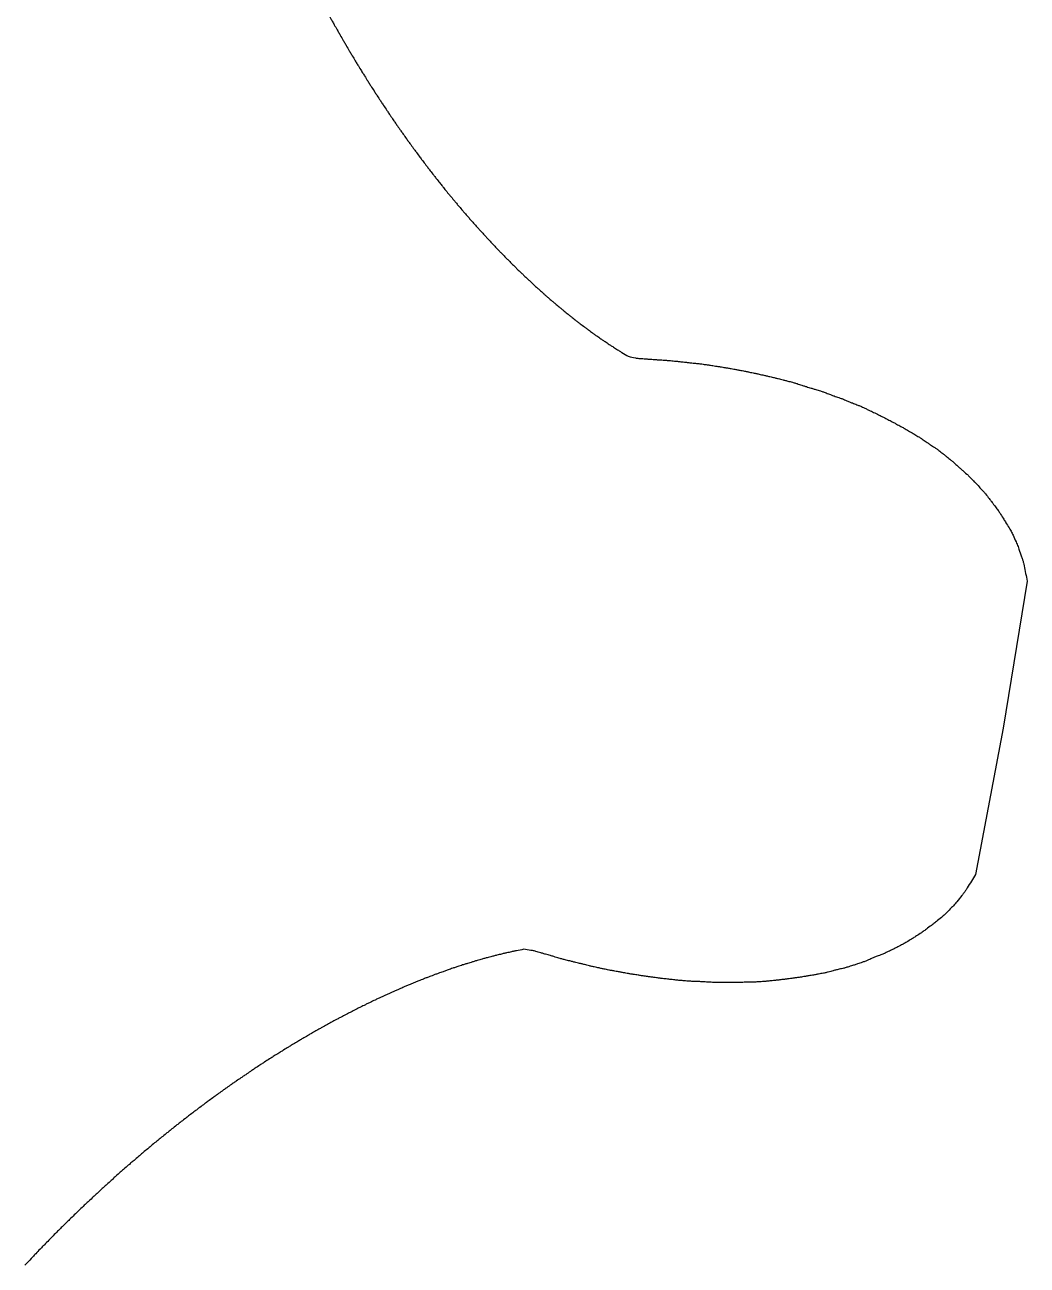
# Model space of a CAD drawing. Header units: millimetres. Extents: x -30 to 50.3, y -44.8 to 28.9.
# Drawn here: x -30.02 to -17.3, y -3.71 to 12.03 of the extents above; entities that cross this region are included whole.
import ezdxf

# ---------------------------------------------------------------- set-up
doc = ezdxf.new("R2010")
doc.units = ezdxf.units.MM

msp = doc.modelspace()

# ---------------------------------------------------------------- linework, layer by layer
at = {"color": 7, "linetype": 'Continuous', "lineweight": 25}
for p, q in [((-17.299, 4.971), (-17.603, 3.104)), ((-17.603, 3.104), (-17.956, 1.246))]:
    msp.add_line(p, q, dxfattribs=at)
for points, knots in [([(-26.941, 13.756), (-26.925, 13.719), (-26.909, 13.682), (-26.893, 13.646), (-26.89, 13.637), (-26.883, 13.621), (-26.872, 13.597), (-26.865, 13.58), (-26.861, 13.572), (-26.85, 13.548), (-26.84, 13.523), (-26.829, 13.499), (-26.825, 13.491), (-26.818, 13.475), (-26.807, 13.45), (-26.8, 13.434), (-26.796, 13.426), (-26.785, 13.402), (-26.774, 13.378), (-26.763, 13.354), (-26.76, 13.346), (-26.752, 13.33), (-26.741, 13.305), (-26.734, 13.289), (-26.73, 13.281), (-26.719, 13.257), (-26.708, 13.233), (-26.697, 13.209), (-26.693, 13.201), (-26.686, 13.186), (-26.674, 13.162), (-26.667, 13.146), (-26.663, 13.138), (-26.652, 13.114), (-26.64, 13.09), (-26.629, 13.066), (-26.625, 13.058), (-26.618, 13.043), (-26.607, 13.019), (-26.599, 13.003), (-26.595, 12.995), (-26.584, 12.972), (-26.572, 12.948), (-26.561, 12.925), (-26.557, 12.917), (-26.549, 12.901), (-26.538, 12.877), (-26.53, 12.862), (-26.526, 12.854), (-26.515, 12.831), (-26.503, 12.807), (-26.491, 12.784), (-26.488, 12.776), (-26.48, 12.761), (-26.468, 12.737), (-26.46, 12.722), (-26.456, 12.714), (-26.445, 12.691), (-26.433, 12.668), (-26.421, 12.644), (-26.417, 12.637), (-26.409, 12.621), (-26.398, 12.598), (-26.39, 12.583), (-26.386, 12.575), (-26.374, 12.552), (-26.362, 12.529), (-26.35, 12.506), (-26.346, 12.498), (-26.338, 12.483), (-26.326, 12.46), (-26.318, 12.445), (-26.314, 12.437), (-26.302, 12.415), (-26.29, 12.392), (-26.278, 12.369), (-26.274, 12.361), (-26.266, 12.346), (-26.254, 12.324), (-26.246, 12.309), (-26.241, 12.301), (-26.229, 12.278), (-26.217, 12.256), (-26.205, 12.233), (-26.201, 12.226), (-26.193, 12.211), (-26.18, 12.188), (-26.172, 12.173), (-26.168, 12.166), (-26.156, 12.143), (-26.143, 12.121), (-26.131, 12.099), (-26.127, 12.091), (-26.119, 12.076), (-26.106, 12.054), (-26.098, 12.039), (-26.094, 12.032), (-26.081, 12.01), (-26.069, 11.987), (-26.056, 11.965), (-26.052, 11.958), (-26.044, 11.943), (-26.031, 11.921), (-26.023, 11.906), (-26.018, 11.899), (-26.006, 11.877), (-25.993, 11.855), (-25.981, 11.833), (-25.976, 11.826), (-25.968, 11.811), (-25.955, 11.789), (-25.947, 11.775), (-25.942, 11.768), (-25.93, 11.746), (-25.917, 11.724), (-25.904, 11.702), (-25.9, 11.695), (-25.891, 11.681), (-25.878, 11.659), (-25.87, 11.645), (-25.865, 11.637), (-25.852, 11.616), (-25.84, 11.594), (-25.827, 11.573), (-25.822, 11.566), (-25.814, 11.551), (-25.801, 11.53), (-25.792, 11.516), (-25.788, 11.508), (-25.774, 11.487), (-25.761, 11.466), (-25.748, 11.445), (-25.744, 11.437), (-25.735, 11.423), (-25.722, 11.402), (-25.713, 11.388), (-25.709, 11.381), (-25.696, 11.36), (-25.682, 11.339), (-25.669, 11.318), (-25.665, 11.311), (-25.656, 11.297), (-25.643, 11.276), (-25.634, 11.262), (-25.629, 11.255), (-25.616, 11.234), (-25.603, 11.213), (-25.589, 11.192), (-25.585, 11.185), (-25.576, 11.171), (-25.562, 11.15), (-25.553, 11.137), (-25.549, 11.13), (-25.535, 11.109), (-25.522, 11.088), (-25.508, 11.068), (-25.504, 11.061), (-25.495, 11.047), (-25.481, 11.026), (-25.472, 11.013), (-25.468, 11.006), (-25.454, 10.986), (-25.44, 10.965), (-25.427, 10.945), (-25.422, 10.938), (-25.413, 10.924), (-25.399, 10.904), (-25.39, 10.89), (-25.386, 10.884), (-25.372, 10.863), (-25.358, 10.843), (-25.344, 10.823), (-25.34, 10.816), (-25.33, 10.803), (-25.317, 10.783), (-25.307, 10.769), (-25.303, 10.763), (-25.289, 10.743), (-25.275, 10.723), (-25.261, 10.703), (-25.256, 10.696), (-25.247, 10.683), (-25.233, 10.663), (-25.224, 10.65), (-25.219, 10.643), (-25.205, 10.623), (-25.191, 10.604), (-25.177, 10.584), (-25.172, 10.577), (-25.163, 10.564), (-25.149, 10.545), (-25.139, 10.532), (-25.134, 10.525), (-25.12, 10.505), (-25.106, 10.486), (-25.092, 10.466), (-25.087, 10.46), (-25.078, 10.447), (-25.063, 10.428), (-25.054, 10.415), (-25.049, 10.408), (-25.035, 10.389), (-25.02, 10.37), (-25.006, 10.35), (-25.001, 10.344), (-24.992, 10.331), (-24.977, 10.312), (-24.968, 10.299), (-24.963, 10.293), (-24.948, 10.274), (-24.934, 10.255), (-24.919, 10.236), (-24.915, 10.229), (-24.905, 10.217), (-24.89, 10.198), (-24.881, 10.185), (-24.876, 10.179), (-24.861, 10.16), (-24.847, 10.141), (-24.832, 10.122), (-24.827, 10.116), (-24.817, 10.104), (-24.803, 10.085), (-24.793, 10.073), (-24.788, 10.066), (-24.773, 10.048), (-24.759, 10.029), (-24.744, 10.011), (-24.739, 10.005), (-24.729, 9.992), (-24.714, 9.974), (-24.704, 9.962), (-24.699, 9.955), (-24.685, 9.937), (-24.67, 9.919), (-24.655, 9.9), (-24.65, 9.894), (-24.64, 9.882), (-24.625, 9.864), (-24.615, 9.852), (-24.61, 9.846), (-24.595, 9.828), (-24.58, 9.81), (-24.565, 9.792), (-24.56, 9.786), (-24.55, 9.774), (-24.535, 9.756), (-24.525, 9.744), (-24.52, 9.738), (-24.505, 9.72), (-24.49, 9.702), (-24.475, 9.684), (-24.47, 9.678), (-24.459, 9.667), (-24.444, 9.649), (-24.434, 9.637), (-24.429, 9.631), (-24.414, 9.614), (-24.398, 9.596), (-24.383, 9.579), (-24.378, 9.573), (-24.368, 9.561), (-24.353, 9.544), (-24.342, 9.532), (-24.337, 9.526), (-24.322, 9.509), (-24.306, 9.492), (-24.291, 9.474), (-24.286, 9.469), (-24.276, 9.457), (-24.26, 9.44), (-24.25, 9.429), (-24.245, 9.423), (-24.229, 9.406), (-24.214, 9.389), (-24.198, 9.372), (-24.193, 9.366), (-24.183, 9.355), (-24.167, 9.338), (-24.157, 9.327), (-24.151, 9.321), (-24.136, 9.304), (-24.12, 9.288), (-24.105, 9.271), (-24.099, 9.265), (-24.089, 9.254), (-24.073, 9.238), (-24.063, 9.227), (-24.057, 9.221), (-24.042, 9.205), (-24.026, 9.188), (-24.01, 9.172), (-24.005, 9.166), (-23.994, 9.155), (-23.979, 9.139), (-23.968, 9.128), (-23.963, 9.122), (-23.947, 9.106), (-23.931, 9.09), (-23.915, 9.074), (-23.91, 9.068), (-23.899, 9.058), (-23.883, 9.042), (-23.872, 9.031), (-23.867, 9.026), (-23.851, 9.01), (-23.835, 8.994), (-23.819, 8.978), (-23.814, 8.973), (-23.803, 8.962), (-23.787, 8.946), (-23.776, 8.936), (-23.771, 8.93), (-23.754, 8.915), (-23.738, 8.899), (-23.722, 8.884), (-23.717, 8.878), (-23.706, 8.868), (-23.69, 8.852), (-23.679, 8.842), (-23.673, 8.837), (-23.657, 8.822), (-23.641, 8.806), (-23.625, 8.791), (-23.619, 8.786), (-23.608, 8.776), (-23.592, 8.761), (-23.581, 8.75), (-23.575, 8.745), (-23.559, 8.73), (-23.543, 8.715), (-23.526, 8.7), (-23.521, 8.695), (-23.51, 8.685), (-23.493, 8.67), (-23.482, 8.661), (-23.477, 8.656), (-23.46, 8.641), (-23.444, 8.626), (-23.427, 8.611), (-23.422, 8.607), (-23.411, 8.597), (-23.394, 8.582), (-23.383, 8.573), (-23.377, 8.568), (-23.361, 8.553), (-23.344, 8.539), (-23.327, 8.524), (-23.322, 8.52), (-23.311, 8.51), (-23.294, 8.496), (-23.283, 8.486), (-23.277, 8.482), (-23.26, 8.468), (-23.243, 8.454), (-23.226, 8.439), (-23.221, 8.435), (-23.21, 8.425), (-23.193, 8.411), (-23.181, 8.402), (-23.176, 8.398), (-23.159, 8.384), (-23.142, 8.37), (-23.125, 8.356), (-23.119, 8.352), (-23.108, 8.343), (-23.091, 8.329), (-23.08, 8.32), (-23.074, 8.316), (-23.057, 8.302), (-23.04, 8.289), (-23.023, 8.275), (-23.017, 8.271), (-23.005, 8.262), (-22.988, 8.249), (-22.977, 8.24), (-22.971, 8.236), (-22.954, 8.223), (-22.937, 8.21), (-22.919, 8.197), (-22.914, 8.192), (-22.902, 8.184), (-22.885, 8.171), (-22.873, 8.162), (-22.867, 8.158), (-22.85, 8.146), (-22.833, 8.133), (-22.815, 8.12), (-22.809, 8.116), (-22.798, 8.108), (-22.78, 8.095), (-22.769, 8.087), (-22.763, 8.083), (-22.745, 8.071), (-22.728, 8.058), (-22.71, 8.046), (-22.704, 8.042), (-22.693, 8.034), (-22.675, 8.022), (-22.663, 8.014), (-22.657, 8.01), (-22.64, 7.998), (-22.622, 7.986), (-22.604, 7.975), (-22.598, 7.971), (-22.587, 7.963), (-22.569, 7.951), (-22.557, 7.944), (-22.551, 7.94), (-22.533, 7.928), (-22.515, 7.917), (-22.497, 7.906), (-22.491, 7.902), (-22.479, 7.894), (-22.462, 7.883), (-22.449, 7.876), (-22.443, 7.872), (-22.416, 7.856), (-22.389, 7.84), (-22.362, 7.823)], [0, 0, 0, 0, 0.015839, 0.015839, 0.015839, 0.019352, 0.022865, 0.026377, 0.026377, 0.026377, 0.036893, 0.036893, 0.036893, 0.040392, 0.04389, 0.047388, 0.047388, 0.047388, 0.057861, 0.057861, 0.057861, 0.061345, 0.064828, 0.068312, 0.068312, 0.068312, 0.078742, 0.078742, 0.078742, 0.082211, 0.08568, 0.08915, 0.08915, 0.08915, 0.099536, 0.099536, 0.099536, 0.102991, 0.106446, 0.109901, 0.109901, 0.109901, 0.120244, 0.120244, 0.120244, 0.123684, 0.127125, 0.130565, 0.130565, 0.130565, 0.140865, 0.140865, 0.140865, 0.144291, 0.147717, 0.151143, 0.151143, 0.151143, 0.1614, 0.1614, 0.1614, 0.164811, 0.168223, 0.171634, 0.171634, 0.171634, 0.181848, 0.181848, 0.181848, 0.185245, 0.188642, 0.192039, 0.192039, 0.192039, 0.20221, 0.20221, 0.20221, 0.205592, 0.208975, 0.212358, 0.212358, 0.212358, 0.222484, 0.222484, 0.222484, 0.225853, 0.229221, 0.232589, 0.232589, 0.232589, 0.242672, 0.242672, 0.242672, 0.246026, 0.24938, 0.252734, 0.252734, 0.252734, 0.262774, 0.262774, 0.262774, 0.266113, 0.269453, 0.272793, 0.272793, 0.272793, 0.28279, 0.28279, 0.28279, 0.286115, 0.28944, 0.292765, 0.292765, 0.292765, 0.302718, 0.302718, 0.302718, 0.306028, 0.309339, 0.312649, 0.312649, 0.312649, 0.32256, 0.32256, 0.32256, 0.325856, 0.329152, 0.332448, 0.332448, 0.332448, 0.342315, 0.342315, 0.342315, 0.345597, 0.348879, 0.35216, 0.35216, 0.35216, 0.361984, 0.361984, 0.361984, 0.365251, 0.368519, 0.371786, 0.371786, 0.371786, 0.381566, 0.381566, 0.381566, 0.384819, 0.388072, 0.391325, 0.391325, 0.391325, 0.401062, 0.401062, 0.401062, 0.4043, 0.407539, 0.410777, 0.410777, 0.410777, 0.420471, 0.420471, 0.420471, 0.423695, 0.426919, 0.430143, 0.430143, 0.430143, 0.439794, 0.439794, 0.439794, 0.443003, 0.446213, 0.449423, 0.449423, 0.449423, 0.45903, 0.45903, 0.45903, 0.462225, 0.46542, 0.468615, 0.468615, 0.468615, 0.478179, 0.478179, 0.478179, 0.48136, 0.48454, 0.487721, 0.487721, 0.487721, 0.497242, 0.497242, 0.497242, 0.500408, 0.503574, 0.506741, 0.506741, 0.506741, 0.516218, 0.516218, 0.516218, 0.51937, 0.522522, 0.525674, 0.525674, 0.525674, 0.535108, 0.535108, 0.535108, 0.538245, 0.541382, 0.54452, 0.54452, 0.54452, 0.553911, 0.553911, 0.553911, 0.557034, 0.560157, 0.56328, 0.56328, 0.56328, 0.572627, 0.572627, 0.572627, 0.575736, 0.578844, 0.581953, 0.581953, 0.581953, 0.591257, 0.591257, 0.591257, 0.594351, 0.597445, 0.600539, 0.600539, 0.600539, 0.6098, 0.6098, 0.6098, 0.61288, 0.61596, 0.61904, 0.61904, 0.61904, 0.628257, 0.628257, 0.628257, 0.631323, 0.634388, 0.637453, 0.637453, 0.637453, 0.646627, 0.646627, 0.646627, 0.649678, 0.652729, 0.65578, 0.65578, 0.65578, 0.664911, 0.664911, 0.664911, 0.667947, 0.670984, 0.67402, 0.67402, 0.67402, 0.683108, 0.683108, 0.683108, 0.68613, 0.689152, 0.692174, 0.692174, 0.692174, 0.701218, 0.701218, 0.701218, 0.704226, 0.707233, 0.710241, 0.710241, 0.710241, 0.719242, 0.719242, 0.719242, 0.722235, 0.725228, 0.728221, 0.728221, 0.728221, 0.737179, 0.737179, 0.737179, 0.740158, 0.743137, 0.746115, 0.746115, 0.746115, 0.75503, 0.75503, 0.75503, 0.757994, 0.760959, 0.763923, 0.763923, 0.763923, 0.772794, 0.772794, 0.772794, 0.775744, 0.778694, 0.781644, 0.781644, 0.781644, 0.790472, 0.790472, 0.790472, 0.793407, 0.796342, 0.799278, 0.799278, 0.799278, 0.808063, 0.808063, 0.808063, 0.810984, 0.813905, 0.816826, 0.816826, 0.816826, 0.825567, 0.825567, 0.825567, 0.828473, 0.83138, 0.834286, 0.834286, 0.834286, 0.842985, 0.842985, 0.842985, 0.845877, 0.848769, 0.851661, 0.851661, 0.851661, 0.860316, 0.860316, 0.860316, 0.863193, 0.866071, 0.868949, 0.868949, 0.868949, 0.87756, 0.87756, 0.87756, 0.880423, 0.883287, 0.88615, 0.88615, 0.88615, 0.894718, 0.894718, 0.894718, 0.897567, 0.900416, 0.903264, 0.903264, 0.903264, 0.911789, 0.911789, 0.911789, 0.914624, 0.917458, 0.920292, 0.920292, 0.920292, 0.928774, 0.928774, 0.928774, 0.931594, 0.934414, 0.937234, 0.937234, 0.937234, 0.945672, 0.945672, 0.945672, 0.948477, 0.951283, 0.954088, 0.954088, 0.954088, 0.962483, 0.962483, 0.962483, 0.965274, 0.968065, 0.970856, 0.970856, 0.970856, 0.979208, 0.979208, 0.979208, 0.981984, 0.984761, 0.987537, 0.987537, 0.987537, 1, 1, 1, 1]), ([(-22.362, 7.823), (-22.332, 7.817), (-22.301, 7.81), (-22.271, 7.804), (-22.264, 7.802), (-22.25, 7.799), (-22.229, 7.797), (-22.215, 7.796), (-22.208, 7.795), (-22.187, 7.794), (-22.165, 7.793), (-22.144, 7.791), (-22.137, 7.791), (-22.123, 7.79), (-22.101, 7.788), (-22.087, 7.787), (-22.08, 7.787), (-22.059, 7.785), (-22.037, 7.784), (-22.016, 7.782), (-22.009, 7.782), (-21.995, 7.78), (-21.973, 7.779), (-21.959, 7.778), (-21.952, 7.778), (-21.931, 7.776), (-21.909, 7.775), (-21.888, 7.773), (-21.881, 7.773), (-21.866, 7.772), (-21.845, 7.77), (-21.831, 7.769), (-21.824, 7.768), (-21.803, 7.766), (-21.782, 7.764), (-21.761, 7.762), (-21.754, 7.761), (-21.739, 7.76), (-21.718, 7.758), (-21.704, 7.756), (-21.697, 7.755), (-21.676, 7.753), (-21.655, 7.75), (-21.634, 7.748), (-21.627, 7.747), (-21.613, 7.746), (-21.592, 7.743), (-21.578, 7.742), (-21.571, 7.741), (-21.55, 7.739), (-21.528, 7.737), (-21.507, 7.735), (-21.5, 7.734), (-21.486, 7.733), (-21.465, 7.73), (-21.451, 7.728), (-21.444, 7.728), (-21.423, 7.725), (-21.402, 7.722), (-21.382, 7.719), (-21.375, 7.718), (-21.361, 7.716), (-21.34, 7.713), (-21.326, 7.711), (-21.319, 7.71), (-21.298, 7.707), (-21.277, 7.703), (-21.257, 7.7), (-21.25, 7.699), (-21.236, 7.697), (-21.215, 7.694), (-21.201, 7.692), (-21.194, 7.69), (-21.174, 7.687), (-21.153, 7.684), (-21.132, 7.68), (-21.125, 7.679), (-21.112, 7.677), (-21.091, 7.673), (-21.077, 7.671), (-21.07, 7.669), (-21.05, 7.666), (-21.029, 7.662), (-21.009, 7.658), (-21.002, 7.657), (-20.988, 7.655), (-20.967, 7.651), (-20.954, 7.648), (-20.947, 7.647), (-20.926, 7.643), (-20.906, 7.639), (-20.885, 7.635), (-20.879, 7.634), (-20.865, 7.631), (-20.844, 7.627), (-20.831, 7.624), (-20.824, 7.623), (-20.804, 7.618), (-20.783, 7.614), (-20.763, 7.61), (-20.756, 7.608), (-20.742, 7.606), (-20.722, 7.601), (-20.709, 7.598), (-20.702, 7.597), (-20.681, 7.592), (-20.661, 7.588), (-20.641, 7.583), (-20.634, 7.582), (-20.62, 7.579), (-20.6, 7.574), (-20.587, 7.571), (-20.58, 7.569), (-20.56, 7.564), (-20.54, 7.56), (-20.519, 7.555), (-20.513, 7.553), (-20.499, 7.55), (-20.479, 7.545), (-20.466, 7.542), (-20.459, 7.54), (-20.439, 7.535), (-20.419, 7.53), (-20.398, 7.525), (-20.392, 7.523), (-20.378, 7.52), (-20.358, 7.515), (-20.345, 7.511), (-20.338, 7.509), (-20.318, 7.504), (-20.298, 7.499), (-20.278, 7.493), (-20.272, 7.492), (-20.258, 7.488), (-20.238, 7.482), (-20.225, 7.478), (-20.219, 7.476), (-20.199, 7.469), (-20.18, 7.463), (-20.16, 7.457), (-20.153, 7.454), (-20.14, 7.45), (-20.121, 7.444), (-20.107, 7.44), (-20.101, 7.438), (-20.081, 7.432), (-20.061, 7.426), (-20.041, 7.42), (-20.035, 7.418), (-20.022, 7.414), (-20.002, 7.408), (-19.989, 7.404), (-19.982, 7.402), (-19.962, 7.396), (-19.943, 7.39), (-19.923, 7.384), (-19.916, 7.382), (-19.903, 7.377), (-19.884, 7.371), (-19.871, 7.366), (-19.864, 7.363), (-19.845, 7.356), (-19.826, 7.349), (-19.807, 7.341), (-19.8, 7.339), (-19.787, 7.334), (-19.768, 7.327), (-19.755, 7.322), (-19.749, 7.32), (-19.729, 7.313), (-19.71, 7.307), (-19.69, 7.3), (-19.684, 7.298), (-19.671, 7.293), (-19.651, 7.286), (-19.639, 7.28), (-19.632, 7.278), (-19.613, 7.27), (-19.594, 7.262), (-19.575, 7.254), (-19.569, 7.251), (-19.556, 7.246), (-19.537, 7.238), (-19.524, 7.233), (-19.518, 7.231), (-19.498, 7.223), (-19.479, 7.216), (-19.46, 7.209), (-19.453, 7.206), (-19.441, 7.201), (-19.422, 7.193), (-19.409, 7.188), (-19.403, 7.185), (-19.384, 7.176), (-19.365, 7.167), (-19.346, 7.159), (-19.34, 7.156), (-19.328, 7.15), (-19.309, 7.141), (-19.296, 7.135), (-19.29, 7.132), (-19.272, 7.123), (-19.253, 7.114), (-19.234, 7.105), (-19.228, 7.102), (-19.216, 7.096), (-19.197, 7.087), (-19.185, 7.081), (-19.178, 7.078), (-19.16, 7.069), (-19.141, 7.059), (-19.123, 7.05), (-19.117, 7.047), (-19.104, 7.041), (-19.086, 7.031), (-19.073, 7.025), (-19.067, 7.021), (-19.049, 7.012), (-19.03, 7.002), (-19.012, 6.992), (-19.006, 6.989), (-18.994, 6.983), (-18.975, 6.973), (-18.963, 6.966), (-18.957, 6.963), (-18.939, 6.953), (-18.92, 6.943), (-18.902, 6.933), (-18.896, 6.929), (-18.884, 6.923), (-18.866, 6.913), (-18.854, 6.906), (-18.847, 6.902), (-18.829, 6.892), (-18.811, 6.881), (-18.793, 6.871), (-18.787, 6.868), (-18.775, 6.861), (-18.757, 6.85), (-18.745, 6.843), (-18.739, 6.839), (-18.721, 6.829), (-18.703, 6.818), (-18.685, 6.807), (-18.679, 6.803), (-18.666, 6.796), (-18.649, 6.785), (-18.637, 6.777), (-18.631, 6.772), (-18.614, 6.76), (-18.596, 6.748), (-18.579, 6.736), (-18.573, 6.731), (-18.562, 6.723), (-18.544, 6.711), (-18.532, 6.704), (-18.526, 6.7), (-18.508, 6.688), (-18.491, 6.677), (-18.473, 6.665), (-18.467, 6.661), (-18.455, 6.654), (-18.437, 6.641), (-18.426, 6.632), (-18.42, 6.628), (-18.403, 6.615), (-18.386, 6.602), (-18.369, 6.589), (-18.363, 6.584), (-18.352, 6.575), (-18.334, 6.562), (-18.323, 6.553), (-18.317, 6.548), (-18.3, 6.535), (-18.283, 6.521), (-18.266, 6.507), (-18.261, 6.503), (-18.249, 6.494), (-18.232, 6.479), (-18.222, 6.469), (-18.216, 6.464), (-18.2, 6.448), (-18.183, 6.433), (-18.167, 6.417), (-18.162, 6.412), (-18.151, 6.402), (-18.134, 6.387), (-18.123, 6.377), (-18.117, 6.372), (-18.101, 6.358), (-18.084, 6.343), (-18.067, 6.329), (-18.061, 6.324), (-18.05, 6.314), (-18.034, 6.298), (-18.023, 6.287), (-18.018, 6.282), (-18.002, 6.265), (-17.986, 6.249), (-17.97, 6.232), (-17.964, 6.227), (-17.953, 6.215), (-17.937, 6.199), (-17.927, 6.187), (-17.922, 6.182), (-17.906, 6.164), (-17.89, 6.147), (-17.874, 6.13), (-17.868, 6.124), (-17.858, 6.113), (-17.842, 6.094), (-17.832, 6.082), (-17.827, 6.076), (-17.812, 6.056), (-17.797, 6.037), (-17.781, 6.018), (-17.776, 6.011), (-17.766, 5.998), (-17.751, 5.979), (-17.741, 5.965), (-17.736, 5.959), (-17.721, 5.939), (-17.706, 5.919), (-17.691, 5.899), (-17.686, 5.892), (-17.675, 5.878), (-17.661, 5.857), (-17.651, 5.842), (-17.647, 5.835), (-17.632, 5.813), (-17.618, 5.79), (-17.604, 5.768), (-17.599, 5.76), (-17.589, 5.745), (-17.575, 5.722), (-17.566, 5.707), (-17.561, 5.699), (-17.547, 5.676), (-17.533, 5.652), (-17.519, 5.629), (-17.514, 5.621), (-17.504, 5.604), (-17.49, 5.578), (-17.482, 5.561), (-17.478, 5.552), (-17.466, 5.524), (-17.453, 5.496), (-17.44, 5.468), (-17.435, 5.458), (-17.426, 5.438), (-17.414, 5.408), (-17.407, 5.387), (-17.403, 5.377), (-17.392, 5.344), (-17.381, 5.311), (-17.369, 5.278), (-17.365, 5.265), (-17.356, 5.241), (-17.347, 5.202), (-17.341, 5.177), (-17.339, 5.164), (-17.325, 5.099), (-17.312, 5.035), (-17.299, 4.971)], [0, 0, 0, 0, 0.015023, 0.015023, 0.015023, 0.018404, 0.021784, 0.025165, 0.025165, 0.025165, 0.035491, 0.035491, 0.035491, 0.038927, 0.042364, 0.0458, 0.0458, 0.0458, 0.056094, 0.056094, 0.056094, 0.059531, 0.062968, 0.066406, 0.066406, 0.066406, 0.076734, 0.076734, 0.076734, 0.080161, 0.083588, 0.087015, 0.087015, 0.087015, 0.097251, 0.097251, 0.097251, 0.100658, 0.104066, 0.107473, 0.107473, 0.107473, 0.11768, 0.11768, 0.11768, 0.121089, 0.124498, 0.127907, 0.127907, 0.127907, 0.138153, 0.138153, 0.138153, 0.141552, 0.144952, 0.148352, 0.148352, 0.148352, 0.158508, 0.158508, 0.158508, 0.161889, 0.16527, 0.168651, 0.168651, 0.168651, 0.178782, 0.178782, 0.178782, 0.182155, 0.185528, 0.188901, 0.188901, 0.188901, 0.199008, 0.199008, 0.199008, 0.202373, 0.205738, 0.209104, 0.209104, 0.209104, 0.219188, 0.219188, 0.219188, 0.222546, 0.225904, 0.229262, 0.229262, 0.229262, 0.239325, 0.239325, 0.239325, 0.242676, 0.246028, 0.249379, 0.249379, 0.249379, 0.259422, 0.259422, 0.259422, 0.262767, 0.266112, 0.269457, 0.269457, 0.269457, 0.279482, 0.279482, 0.279482, 0.282821, 0.28616, 0.289499, 0.289499, 0.289499, 0.299508, 0.299508, 0.299508, 0.302841, 0.306175, 0.309509, 0.309509, 0.309509, 0.319502, 0.319502, 0.319502, 0.322831, 0.32616, 0.329489, 0.329489, 0.329489, 0.339469, 0.339469, 0.339469, 0.342789, 0.346108, 0.349427, 0.349427, 0.349427, 0.359371, 0.359371, 0.359371, 0.362687, 0.366004, 0.36932, 0.36932, 0.36932, 0.379278, 0.379278, 0.379278, 0.382595, 0.385913, 0.389231, 0.389231, 0.389231, 0.39918, 0.39918, 0.39918, 0.402493, 0.405806, 0.409119, 0.409119, 0.409119, 0.419055, 0.419055, 0.419055, 0.422368, 0.42568, 0.428992, 0.428992, 0.428992, 0.438931, 0.438931, 0.438931, 0.442243, 0.445555, 0.448868, 0.448868, 0.448868, 0.458813, 0.458813, 0.458813, 0.462126, 0.465439, 0.468753, 0.468753, 0.468753, 0.47869, 0.47869, 0.47869, 0.482005, 0.48532, 0.488635, 0.488635, 0.488635, 0.498601, 0.498601, 0.498601, 0.501925, 0.505249, 0.508573, 0.508573, 0.508573, 0.518554, 0.518554, 0.518554, 0.521884, 0.525214, 0.528544, 0.528544, 0.528544, 0.538543, 0.538543, 0.538543, 0.54188, 0.545217, 0.548554, 0.548554, 0.548554, 0.558576, 0.558576, 0.558576, 0.561922, 0.565267, 0.568612, 0.568612, 0.568612, 0.578661, 0.578661, 0.578661, 0.582015, 0.58537, 0.588725, 0.588725, 0.588725, 0.598804, 0.598804, 0.598804, 0.60217, 0.605535, 0.608901, 0.608901, 0.608901, 0.619015, 0.619015, 0.619015, 0.622415, 0.625815, 0.629214, 0.629214, 0.629214, 0.639513, 0.639513, 0.639513, 0.642929, 0.646345, 0.649762, 0.649762, 0.649762, 0.659964, 0.659964, 0.659964, 0.663401, 0.666837, 0.670273, 0.670273, 0.670273, 0.680705, 0.680705, 0.680705, 0.684195, 0.687685, 0.691175, 0.691175, 0.691175, 0.701687, 0.701687, 0.701687, 0.705245, 0.708804, 0.712362, 0.712362, 0.712362, 0.723219, 0.723219, 0.723219, 0.726812, 0.730405, 0.733998, 0.733998, 0.733998, 0.744702, 0.744702, 0.744702, 0.748335, 0.751969, 0.755602, 0.755602, 0.755602, 0.766718, 0.766718, 0.766718, 0.770448, 0.774179, 0.777909, 0.777909, 0.777909, 0.789177, 0.789177, 0.789177, 0.793025, 0.796873, 0.800721, 0.800721, 0.800721, 0.812557, 0.812557, 0.812557, 0.816541, 0.820524, 0.824508, 0.824508, 0.824508, 0.836573, 0.836573, 0.836573, 0.840718, 0.844863, 0.849009, 0.849009, 0.849009, 0.861832, 0.861832, 0.861832, 0.866161, 0.870491, 0.87482, 0.87482, 0.87482, 0.887977, 0.887977, 0.887977, 0.892629, 0.897281, 0.901933, 0.901933, 0.901933, 0.916731, 0.916731, 0.916731, 0.921999, 0.927267, 0.932535, 0.932535, 0.932535, 0.94938, 0.94938, 0.94938, 0.955694, 0.962008, 0.968322, 0.968322, 0.968322, 1, 1, 1, 1]), ([(-17.956, 1.246), (-17.99, 1.19), (-18.025, 1.134), (-18.059, 1.078), (-18.066, 1.067), (-18.08, 1.044), (-18.102, 1.012), (-18.118, 0.991), (-18.127, 0.981), (-18.149, 0.954), (-18.171, 0.927), (-18.193, 0.9), (-18.2, 0.891), (-18.214, 0.874), (-18.235, 0.85), (-18.251, 0.834), (-18.258, 0.826), (-18.28, 0.804), (-18.302, 0.783), (-18.323, 0.761), (-18.33, 0.754), (-18.344, 0.74), (-18.365, 0.72), (-18.38, 0.708), (-18.387, 0.702), (-18.409, 0.685), (-18.43, 0.668), (-18.451, 0.651), (-18.458, 0.645), (-18.472, 0.634), (-18.493, 0.617), (-18.508, 0.606), (-18.515, 0.601), (-18.536, 0.585), (-18.557, 0.569), (-18.578, 0.552), (-18.585, 0.547), (-18.599, 0.537), (-18.62, 0.522), (-18.634, 0.512), (-18.641, 0.508), (-18.662, 0.494), (-18.683, 0.48), (-18.704, 0.467), (-18.711, 0.462), (-18.725, 0.453), (-18.746, 0.44), (-18.76, 0.431), (-18.767, 0.427), (-18.788, 0.414), (-18.809, 0.401), (-18.83, 0.388), (-18.837, 0.384), (-18.85, 0.375), (-18.871, 0.364), (-18.886, 0.356), (-18.893, 0.353), (-18.913, 0.342), (-18.934, 0.331), (-18.955, 0.321), (-18.962, 0.317), (-18.976, 0.31), (-18.997, 0.3), (-19.01, 0.293), (-19.017, 0.29), (-19.038, 0.28), (-19.059, 0.27), (-19.08, 0.26), (-19.087, 0.256), (-19.1, 0.25), (-19.121, 0.241), (-19.135, 0.235), (-19.142, 0.232), (-19.163, 0.224), (-19.183, 0.216), (-19.204, 0.208), (-19.211, 0.206), (-19.225, 0.2), (-19.246, 0.192), (-19.259, 0.186), (-19.266, 0.183), (-19.287, 0.174), (-19.308, 0.165), (-19.328, 0.156), (-19.335, 0.153), (-19.349, 0.148), (-19.369, 0.14), (-19.383, 0.135), (-19.39, 0.132), (-19.411, 0.125), (-19.432, 0.118), (-19.452, 0.112), (-19.459, 0.109), (-19.473, 0.105), (-19.494, 0.098), (-19.508, 0.093), (-19.514, 0.091), (-19.535, 0.085), (-19.556, 0.078), (-19.576, 0.072), (-19.583, 0.07), (-19.597, 0.065), (-19.618, 0.06), (-19.631, 0.056), (-19.638, 0.055), (-19.659, 0.05), (-19.68, 0.045), (-19.7, 0.041), (-19.707, 0.039), (-19.721, 0.036), (-19.742, 0.031), (-19.755, 0.027), (-19.762, 0.025), (-19.783, 0.019), (-19.803, 0.014), (-19.824, 0.008), (-19.831, 0.006), (-19.844, 0.003), (-19.865, -0.002), (-19.879, -0.005), (-19.886, -0.006), (-19.907, -0.01), (-19.927, -0.014), (-19.948, -0.018), (-19.955, -0.019), (-19.968, -0.022), (-19.989, -0.026), (-20.003, -0.028), (-20.01, -0.029), (-20.03, -0.033), (-20.051, -0.036), (-20.072, -0.04), (-20.078, -0.041), (-20.092, -0.043), (-20.113, -0.047), (-20.126, -0.049), (-20.133, -0.05), (-20.154, -0.053), (-20.175, -0.056), (-20.195, -0.059), (-20.202, -0.06), (-20.216, -0.062), (-20.236, -0.065), (-20.25, -0.067), (-20.257, -0.068), (-20.278, -0.071), (-20.298, -0.074), (-20.319, -0.077), (-20.326, -0.078), (-20.34, -0.079), (-20.36, -0.082), (-20.374, -0.084), (-20.381, -0.084), (-20.401, -0.087), (-20.422, -0.089), (-20.443, -0.092), (-20.449, -0.093), (-20.463, -0.094), (-20.484, -0.096), (-20.498, -0.098), (-20.504, -0.098), (-20.525, -0.1), (-20.546, -0.103), (-20.566, -0.105), (-20.573, -0.105), (-20.587, -0.107), (-20.608, -0.108), (-20.621, -0.11), (-20.628, -0.11), (-20.649, -0.112), (-20.669, -0.114), (-20.69, -0.115), (-20.697, -0.116), (-20.711, -0.117), (-20.731, -0.118), (-20.745, -0.118), (-20.752, -0.118), (-20.772, -0.119), (-20.793, -0.119), (-20.814, -0.119), (-20.821, -0.119), (-20.834, -0.12), (-20.855, -0.12), (-20.869, -0.121), (-20.876, -0.121), (-20.896, -0.122), (-20.917, -0.123), (-20.937, -0.124), (-20.944, -0.125), (-20.958, -0.125), (-20.979, -0.126), (-20.992, -0.125), (-20.999, -0.125), (-21.02, -0.125), (-21.041, -0.125), (-21.061, -0.124), (-21.068, -0.124), (-21.082, -0.124), (-21.102, -0.124), (-21.116, -0.124), (-21.123, -0.124), (-21.144, -0.125), (-21.164, -0.125), (-21.185, -0.125), (-21.192, -0.125), (-21.206, -0.126), (-21.226, -0.125), (-21.24, -0.125), (-21.247, -0.124), (-21.267, -0.123), (-21.288, -0.122), (-21.309, -0.122), (-21.316, -0.121), (-21.329, -0.121), (-21.35, -0.12), (-21.364, -0.119), (-21.371, -0.118), (-21.391, -0.117), (-21.412, -0.116), (-21.433, -0.115), (-21.439, -0.114), (-21.453, -0.113), (-21.474, -0.112), (-21.488, -0.112), (-21.494, -0.112), (-21.515, -0.111), (-21.536, -0.11), (-21.556, -0.11), (-21.563, -0.109), (-21.577, -0.109), (-21.598, -0.108), (-21.611, -0.107), (-21.618, -0.106), (-21.639, -0.104), (-21.659, -0.102), (-21.68, -0.1), (-21.687, -0.1), (-21.701, -0.099), (-21.721, -0.097), (-21.735, -0.095), (-21.742, -0.094), (-21.763, -0.092), (-21.783, -0.09), (-21.804, -0.088), (-21.811, -0.087), (-21.825, -0.086), (-21.845, -0.084), (-21.859, -0.082), (-21.866, -0.081), (-21.886, -0.079), (-21.907, -0.076), (-21.928, -0.074), (-21.935, -0.073), (-21.948, -0.072), (-21.969, -0.069), (-21.983, -0.067), (-21.99, -0.066), (-22.01, -0.064), (-22.031, -0.061), (-22.051, -0.058), (-22.058, -0.057), (-22.072, -0.055), (-22.093, -0.053), (-22.107, -0.051), (-22.113, -0.05), (-22.134, -0.047), (-22.155, -0.044), (-22.175, -0.041), (-22.182, -0.04), (-22.196, -0.038), (-22.217, -0.034), (-22.23, -0.032), (-22.237, -0.031), (-22.258, -0.028), (-22.278, -0.025), (-22.299, -0.021), (-22.306, -0.02), (-22.32, -0.018), (-22.34, -0.015), (-22.354, -0.012), (-22.361, -0.011), (-22.382, -0.007), (-22.402, -0.004), (-22.423, 0), (-22.43, 0.001), (-22.443, 0.003), (-22.464, 0.007), (-22.478, 0.01), (-22.485, 0.011), (-22.505, 0.015), (-22.526, 0.018), (-22.547, 0.022), (-22.553, 0.024), (-22.567, 0.026), (-22.588, 0.03), (-22.602, 0.033), (-22.608, 0.034), (-22.629, 0.038), (-22.65, 0.043), (-22.67, 0.047), (-22.677, 0.048), (-22.691, 0.051), (-22.712, 0.055), (-22.725, 0.058), (-22.732, 0.06), (-22.753, 0.064), (-22.773, 0.068), (-22.794, 0.073), (-22.801, 0.074), (-22.815, 0.077), (-22.835, 0.082), (-22.849, 0.086), (-22.856, 0.087), (-22.876, 0.093), (-22.897, 0.098), (-22.918, 0.103), (-22.924, 0.105), (-22.938, 0.108), (-22.959, 0.114), (-22.972, 0.117), (-22.979, 0.119), (-23, 0.124), (-23.021, 0.129), (-23.041, 0.133), (-23.048, 0.135), (-23.062, 0.138), (-23.082, 0.144), (-23.096, 0.147), (-23.103, 0.149), (-23.124, 0.154), (-23.144, 0.159), (-23.165, 0.165), (-23.172, 0.166), (-23.185, 0.17), (-23.206, 0.175), (-23.22, 0.179), (-23.226, 0.181), (-23.247, 0.187), (-23.268, 0.193), (-23.288, 0.199), (-23.295, 0.201), (-23.309, 0.205), (-23.329, 0.211), (-23.343, 0.215), (-23.35, 0.217), (-23.37, 0.223), (-23.391, 0.229), (-23.412, 0.235), (-23.419, 0.236), (-23.432, 0.24), (-23.453, 0.246), (-23.466, 0.25), (-23.473, 0.252), (-23.494, 0.258), (-23.514, 0.264), (-23.535, 0.27), (-23.542, 0.272), (-23.555, 0.276), (-23.576, 0.281), (-23.59, 0.283), (-23.597, 0.284), (-23.628, 0.288), (-23.659, 0.292), (-23.689, 0.297)], [0, 0, 0, 0, 0.031678, 0.031678, 0.031678, 0.037992, 0.044306, 0.05062, 0.05062, 0.05062, 0.067465, 0.067465, 0.067465, 0.072733, 0.078001, 0.083269, 0.083269, 0.083269, 0.098067, 0.098067, 0.098067, 0.102719, 0.107371, 0.112023, 0.112023, 0.112023, 0.12518, 0.12518, 0.12518, 0.129509, 0.133839, 0.138168, 0.138168, 0.138168, 0.150991, 0.150991, 0.150991, 0.155137, 0.159282, 0.163427, 0.163427, 0.163427, 0.175492, 0.175492, 0.175492, 0.179476, 0.183459, 0.187443, 0.187443, 0.187443, 0.199279, 0.199279, 0.199279, 0.203127, 0.206975, 0.210823, 0.210823, 0.210823, 0.222091, 0.222091, 0.222091, 0.225821, 0.229552, 0.233282, 0.233282, 0.233282, 0.244398, 0.244398, 0.244398, 0.248031, 0.251665, 0.255298, 0.255298, 0.255298, 0.266002, 0.266002, 0.266002, 0.269595, 0.273188, 0.276781, 0.276781, 0.276781, 0.287638, 0.287638, 0.287638, 0.291196, 0.294755, 0.298313, 0.298313, 0.298313, 0.308825, 0.308825, 0.308825, 0.312315, 0.315805, 0.319295, 0.319295, 0.319295, 0.329727, 0.329727, 0.329727, 0.333163, 0.336599, 0.340036, 0.340036, 0.340036, 0.350238, 0.350238, 0.350238, 0.353655, 0.357071, 0.360487, 0.360487, 0.360487, 0.370786, 0.370786, 0.370786, 0.374185, 0.377585, 0.380985, 0.380985, 0.380985, 0.391099, 0.391099, 0.391099, 0.394465, 0.39783, 0.401196, 0.401196, 0.401196, 0.411275, 0.411275, 0.411275, 0.41463, 0.417985, 0.421339, 0.421339, 0.421339, 0.431388, 0.431388, 0.431388, 0.434733, 0.438078, 0.441424, 0.441424, 0.441424, 0.451446, 0.451446, 0.451446, 0.454783, 0.45812, 0.461457, 0.461457, 0.461457, 0.471456, 0.471456, 0.471456, 0.474786, 0.478116, 0.481446, 0.481446, 0.481446, 0.491427, 0.491427, 0.491427, 0.494751, 0.498075, 0.501399, 0.501399, 0.501399, 0.511365, 0.511365, 0.511365, 0.51468, 0.517995, 0.52131, 0.52131, 0.52131, 0.531247, 0.531247, 0.531247, 0.534561, 0.537874, 0.541187, 0.541187, 0.541187, 0.551132, 0.551132, 0.551132, 0.554445, 0.557757, 0.561069, 0.561069, 0.561069, 0.571008, 0.571008, 0.571008, 0.57432, 0.577632, 0.580945, 0.580945, 0.580945, 0.590881, 0.590881, 0.590881, 0.594194, 0.597507, 0.60082, 0.60082, 0.60082, 0.610769, 0.610769, 0.610769, 0.614087, 0.617405, 0.620722, 0.620722, 0.620722, 0.63068, 0.63068, 0.63068, 0.633996, 0.637313, 0.640629, 0.640629, 0.640629, 0.650573, 0.650573, 0.650573, 0.653892, 0.657211, 0.660531, 0.660531, 0.660531, 0.670511, 0.670511, 0.670511, 0.67384, 0.677169, 0.680498, 0.680498, 0.680498, 0.690491, 0.690491, 0.690491, 0.693825, 0.697159, 0.700492, 0.700492, 0.700492, 0.710501, 0.710501, 0.710501, 0.71384, 0.717179, 0.720518, 0.720518, 0.720518, 0.730543, 0.730543, 0.730543, 0.733888, 0.737233, 0.740578, 0.740578, 0.740578, 0.750621, 0.750621, 0.750621, 0.753972, 0.757324, 0.760675, 0.760675, 0.760675, 0.770738, 0.770738, 0.770738, 0.774096, 0.777454, 0.780812, 0.780812, 0.780812, 0.790896, 0.790896, 0.790896, 0.794262, 0.797627, 0.800992, 0.800992, 0.800992, 0.811099, 0.811099, 0.811099, 0.814472, 0.817845, 0.821218, 0.821218, 0.821218, 0.831349, 0.831349, 0.831349, 0.83473, 0.838111, 0.841492, 0.841492, 0.841492, 0.851648, 0.851648, 0.851648, 0.855048, 0.858448, 0.861847, 0.861847, 0.861847, 0.872093, 0.872093, 0.872093, 0.875502, 0.878911, 0.88232, 0.88232, 0.88232, 0.892527, 0.892527, 0.892527, 0.895934, 0.899342, 0.902749, 0.902749, 0.902749, 0.912985, 0.912985, 0.912985, 0.916412, 0.919839, 0.923266, 0.923266, 0.923266, 0.933594, 0.933594, 0.933594, 0.937032, 0.940469, 0.943906, 0.943906, 0.943906, 0.9542, 0.9542, 0.9542, 0.957636, 0.961073, 0.964509, 0.964509, 0.964509, 0.974835, 0.974835, 0.974835, 0.978216, 0.981596, 0.984977, 0.984977, 0.984977, 1, 1, 1, 1]), ([(-23.689, 0.297), (-23.72, 0.291), (-23.751, 0.285), (-23.782, 0.279), (-23.789, 0.277), (-23.803, 0.274), (-23.824, 0.27), (-23.838, 0.267), (-23.844, 0.266), (-23.865, 0.261), (-23.886, 0.256), (-23.906, 0.252), (-23.913, 0.25), (-23.927, 0.247), (-23.948, 0.243), (-23.962, 0.239), (-23.969, 0.237), (-23.989, 0.232), (-24.01, 0.227), (-24.031, 0.222), (-24.037, 0.221), (-24.051, 0.217), (-24.072, 0.212), (-24.086, 0.208), (-24.093, 0.206), (-24.113, 0.201), (-24.134, 0.195), (-24.155, 0.19), (-24.161, 0.188), (-24.175, 0.184), (-24.196, 0.179), (-24.21, 0.175), (-24.217, 0.173), (-24.237, 0.167), (-24.258, 0.161), (-24.279, 0.155), (-24.285, 0.153), (-24.299, 0.149), (-24.32, 0.143), (-24.334, 0.139), (-24.341, 0.136), (-24.361, 0.13), (-24.382, 0.124), (-24.403, 0.117), (-24.409, 0.115), (-24.423, 0.111), (-24.444, 0.105), (-24.458, 0.1), (-24.464, 0.098), (-24.485, 0.091), (-24.506, 0.084), (-24.526, 0.078), (-24.533, 0.075), (-24.547, 0.071), (-24.568, 0.064), (-24.582, 0.059), (-24.588, 0.057), (-24.609, 0.05), (-24.63, 0.042), (-24.65, 0.035), (-24.657, 0.033), (-24.671, 0.028), (-24.692, 0.021), (-24.705, 0.016), (-24.712, 0.013), (-24.733, 0.006), (-24.753, -0.002), (-24.774, -0.009), (-24.781, -0.011), (-24.795, -0.017), (-24.815, -0.024), (-24.829, -0.029), (-24.836, -0.032), (-24.857, -0.04), (-24.877, -0.048), (-24.898, -0.056), (-24.905, -0.058), (-24.918, -0.063), (-24.939, -0.071), (-24.953, -0.077), (-24.96, -0.08), (-24.98, -0.088), (-25.001, -0.096), (-25.021, -0.104), (-25.028, -0.107), (-25.042, -0.112), (-25.063, -0.121), (-25.076, -0.126), (-25.083, -0.129), (-25.104, -0.138), (-25.124, -0.146), (-25.145, -0.155), (-25.152, -0.158), (-25.165, -0.163), (-25.186, -0.172), (-25.2, -0.178), (-25.207, -0.181), (-25.227, -0.19), (-25.248, -0.198), (-25.268, -0.207), (-25.275, -0.21), (-25.289, -0.216), (-25.309, -0.225), (-25.323, -0.231), (-25.33, -0.234), (-25.35, -0.244), (-25.371, -0.253), (-25.391, -0.262), (-25.398, -0.265), (-25.412, -0.271), (-25.433, -0.28), (-25.446, -0.287), (-25.453, -0.29), (-25.474, -0.299), (-25.494, -0.309), (-25.515, -0.318), (-25.521, -0.321), (-25.535, -0.328), (-25.556, -0.337), (-25.569, -0.344), (-25.576, -0.347), (-25.597, -0.357), (-25.617, -0.367), (-25.638, -0.377), (-25.644, -0.38), (-25.658, -0.386), (-25.679, -0.396), (-25.692, -0.403), (-25.699, -0.406), (-25.719, -0.417), (-25.74, -0.427), (-25.76, -0.437), (-25.767, -0.44), (-25.781, -0.447), (-25.801, -0.457), (-25.815, -0.464), (-25.822, -0.468), (-25.842, -0.478), (-25.863, -0.488), (-25.883, -0.499), (-25.89, -0.502), (-25.903, -0.509), (-25.924, -0.52), (-25.937, -0.527), (-25.944, -0.53), (-25.965, -0.541), (-25.985, -0.552), (-26.005, -0.563), (-26.012, -0.566), (-26.026, -0.573), (-26.046, -0.584), (-26.06, -0.591), (-26.067, -0.595), (-26.087, -0.606), (-26.107, -0.617), (-26.128, -0.628), (-26.135, -0.632), (-26.148, -0.639), (-26.169, -0.65), (-26.182, -0.658), (-26.189, -0.661), (-26.209, -0.673), (-26.23, -0.684), (-26.25, -0.695), (-26.257, -0.699), (-26.27, -0.707), (-26.291, -0.718), (-26.304, -0.726), (-26.311, -0.73), (-26.331, -0.741), (-26.351, -0.753), (-26.372, -0.764), (-26.379, -0.768), (-26.392, -0.776), (-26.412, -0.788), (-26.426, -0.795), (-26.433, -0.799), (-26.453, -0.811), (-26.473, -0.823), (-26.493, -0.835), (-26.5, -0.839), (-26.514, -0.847), (-26.534, -0.859), (-26.547, -0.867), (-26.554, -0.871), (-26.574, -0.883), (-26.595, -0.895), (-26.615, -0.907), (-26.622, -0.911), (-26.635, -0.919), (-26.655, -0.932), (-26.669, -0.94), (-26.675, -0.944), (-26.696, -0.957), (-26.716, -0.969), (-26.736, -0.981), (-26.743, -0.985), (-26.756, -0.994), (-26.776, -1.006), (-26.79, -1.015), (-26.797, -1.019), (-26.817, -1.032), (-26.837, -1.044), (-26.857, -1.057), (-26.864, -1.061), (-26.877, -1.07), (-26.897, -1.083), (-26.911, -1.091), (-26.917, -1.095), (-26.937, -1.108), (-26.958, -1.121), (-26.978, -1.134), (-26.984, -1.139), (-26.998, -1.147), (-27.018, -1.16), (-27.031, -1.169), (-27.038, -1.174), (-27.058, -1.187), (-27.078, -1.2), (-27.098, -1.213), (-27.105, -1.218), (-27.118, -1.227), (-27.138, -1.24), (-27.152, -1.249), (-27.158, -1.253), (-27.178, -1.267), (-27.198, -1.28), (-27.218, -1.294), (-27.225, -1.298), (-27.238, -1.307), (-27.258, -1.321), (-27.272, -1.33), (-27.278, -1.335), (-27.298, -1.348), (-27.318, -1.362), (-27.338, -1.376), (-27.345, -1.381), (-27.358, -1.39), (-27.378, -1.404), (-27.391, -1.413), (-27.398, -1.418), (-27.418, -1.432), (-27.438, -1.446), (-27.458, -1.46), (-27.464, -1.464), (-27.478, -1.474), (-27.498, -1.488), (-27.511, -1.497), (-27.517, -1.502), (-27.537, -1.516), (-27.557, -1.531), (-27.577, -1.545), (-27.584, -1.55), (-27.597, -1.559), (-27.617, -1.574), (-27.63, -1.583), (-27.637, -1.588), (-27.656, -1.603), (-27.676, -1.617), (-27.696, -1.632), (-27.703, -1.637), (-27.716, -1.646), (-27.736, -1.661), (-27.749, -1.671), (-27.755, -1.676), (-27.775, -1.691), (-27.795, -1.705), (-27.815, -1.72), (-27.821, -1.725), (-27.834, -1.735), (-27.854, -1.75), (-27.867, -1.76), (-27.874, -1.765), (-27.894, -1.78), (-27.913, -1.795), (-27.933, -1.81), (-27.94, -1.815), (-27.953, -1.825), (-27.972, -1.84), (-27.985, -1.851), (-27.992, -1.856), (-28.012, -1.871), (-28.031, -1.886), (-28.051, -1.902), (-28.057, -1.907), (-28.071, -1.917), (-28.09, -1.932), (-28.103, -1.943), (-28.11, -1.948), (-28.129, -1.963), (-28.149, -1.979), (-28.169, -1.995), (-28.175, -2), (-28.188, -2.01), (-28.208, -2.026), (-28.221, -2.036), (-28.227, -2.042), (-28.247, -2.057), (-28.266, -2.073), (-28.286, -2.089), (-28.292, -2.094), (-28.305, -2.105), (-28.325, -2.121), (-28.338, -2.132), (-28.344, -2.137), (-28.364, -2.153), (-28.383, -2.169), (-28.403, -2.185), (-28.409, -2.19), (-28.422, -2.201), (-28.442, -2.217), (-28.454, -2.228), (-28.461, -2.234), (-28.48, -2.25), (-28.5, -2.266), (-28.519, -2.283), (-28.526, -2.288), (-28.539, -2.299), (-28.558, -2.315), (-28.571, -2.326), (-28.577, -2.332), (-28.597, -2.348), (-28.616, -2.365), (-28.635, -2.382), (-28.642, -2.387), (-28.655, -2.398), (-28.674, -2.415), (-28.687, -2.426), (-28.693, -2.432), (-28.712, -2.448), (-28.732, -2.465), (-28.751, -2.482), (-28.757, -2.488), (-28.77, -2.499), (-28.789, -2.516), (-28.802, -2.527), (-28.809, -2.533), (-28.828, -2.55), (-28.847, -2.567), (-28.866, -2.584), (-28.873, -2.59), (-28.885, -2.601), (-28.905, -2.618), (-28.917, -2.63), (-28.924, -2.636), (-28.943, -2.653), (-28.962, -2.67), (-28.981, -2.687), (-28.987, -2.693), (-29, -2.705), (-29.019, -2.722), (-29.032, -2.734), (-29.038, -2.74), (-29.057, -2.757), (-29.076, -2.775), (-29.095, -2.792), (-29.102, -2.798), (-29.114, -2.81), (-29.133, -2.828), (-29.146, -2.839), (-29.152, -2.845), (-29.171, -2.863), (-29.19, -2.881), (-29.209, -2.899), (-29.216, -2.905), (-29.228, -2.916), (-29.247, -2.934), (-29.26, -2.946), (-29.266, -2.952), (-29.285, -2.97), (-29.304, -2.988), (-29.323, -3.006), (-29.329, -3.012), (-29.342, -3.024), (-29.361, -3.043), (-29.373, -3.055), (-29.379, -3.061), (-29.398, -3.079), (-29.417, -3.097), (-29.436, -3.116), (-29.442, -3.122), (-29.455, -3.134), (-29.474, -3.152), (-29.486, -3.165), (-29.492, -3.171), (-29.511, -3.189), (-29.53, -3.208), (-29.548, -3.226), (-29.555, -3.232), (-29.567, -3.245), (-29.586, -3.263), (-29.598, -3.276), (-29.605, -3.282), (-29.623, -3.301), (-29.642, -3.319), (-29.661, -3.338), (-29.667, -3.344), (-29.679, -3.357), (-29.698, -3.376), (-29.71, -3.388), (-29.716, -3.395), (-29.735, -3.414), (-29.754, -3.433), (-29.772, -3.452), (-29.778, -3.458), (-29.791, -3.471), (-29.809, -3.49), (-29.822, -3.503), (-29.828, -3.509), (-29.846, -3.528), (-29.865, -3.547), (-29.883, -3.567), (-29.889, -3.573), (-29.902, -3.586), (-29.92, -3.605), (-29.932, -3.618), (-29.939, -3.625), (-29.966, -3.654), (-29.994, -3.683), (-30.021, -3.712)], [0, 0, 0, 0, 0.012463, 0.012463, 0.012463, 0.015239, 0.018016, 0.020792, 0.020792, 0.020792, 0.029144, 0.029144, 0.029144, 0.031935, 0.034726, 0.037517, 0.037517, 0.037517, 0.045912, 0.045912, 0.045912, 0.048717, 0.051523, 0.054328, 0.054328, 0.054328, 0.062766, 0.062766, 0.062766, 0.065586, 0.068406, 0.071226, 0.071226, 0.071226, 0.079708, 0.079708, 0.079708, 0.082542, 0.085376, 0.088211, 0.088211, 0.088211, 0.096736, 0.096736, 0.096736, 0.099584, 0.102433, 0.105282, 0.105282, 0.105282, 0.11385, 0.11385, 0.11385, 0.116713, 0.119577, 0.12244, 0.12244, 0.12244, 0.131051, 0.131051, 0.131051, 0.133929, 0.136807, 0.139684, 0.139684, 0.139684, 0.148339, 0.148339, 0.148339, 0.151231, 0.154123, 0.157015, 0.157015, 0.157015, 0.165714, 0.165714, 0.165714, 0.16862, 0.171527, 0.174433, 0.174433, 0.174433, 0.183174, 0.183174, 0.183174, 0.186095, 0.189016, 0.191937, 0.191937, 0.191937, 0.200722, 0.200722, 0.200722, 0.203658, 0.206593, 0.209528, 0.209528, 0.209528, 0.218356, 0.218356, 0.218356, 0.221306, 0.224256, 0.227206, 0.227206, 0.227206, 0.236077, 0.236077, 0.236077, 0.239041, 0.242006, 0.24497, 0.24497, 0.24497, 0.253885, 0.253885, 0.253885, 0.256863, 0.259842, 0.262821, 0.262821, 0.262821, 0.271779, 0.271779, 0.271779, 0.274772, 0.277765, 0.280758, 0.280758, 0.280758, 0.289759, 0.289759, 0.289759, 0.292767, 0.295774, 0.298782, 0.298782, 0.298782, 0.307826, 0.307826, 0.307826, 0.310848, 0.31387, 0.316892, 0.316892, 0.316892, 0.32598, 0.32598, 0.32598, 0.329016, 0.332053, 0.335089, 0.335089, 0.335089, 0.34422, 0.34422, 0.34422, 0.347271, 0.350322, 0.353373, 0.353373, 0.353373, 0.362547, 0.362547, 0.362547, 0.365612, 0.368677, 0.371743, 0.371743, 0.371743, 0.38096, 0.38096, 0.38096, 0.38404, 0.38712, 0.3902, 0.3902, 0.3902, 0.399461, 0.399461, 0.399461, 0.402555, 0.405649, 0.408743, 0.408743, 0.408743, 0.418047, 0.418047, 0.418047, 0.421156, 0.424264, 0.427373, 0.427373, 0.427373, 0.43672, 0.43672, 0.43672, 0.439843, 0.442966, 0.446089, 0.446089, 0.446089, 0.45548, 0.45548, 0.45548, 0.458618, 0.461755, 0.464892, 0.464892, 0.464892, 0.474326, 0.474326, 0.474326, 0.477478, 0.48063, 0.483782, 0.483782, 0.483782, 0.493259, 0.493259, 0.493259, 0.496426, 0.499592, 0.502758, 0.502758, 0.502758, 0.512279, 0.512279, 0.512279, 0.51546, 0.51864, 0.521821, 0.521821, 0.521821, 0.531385, 0.531385, 0.531385, 0.53458, 0.537775, 0.54097, 0.54097, 0.54097, 0.550577, 0.550577, 0.550577, 0.553787, 0.556997, 0.560206, 0.560206, 0.560206, 0.569857, 0.569857, 0.569857, 0.573081, 0.576305, 0.579529, 0.579529, 0.579529, 0.589223, 0.589223, 0.589223, 0.592461, 0.5957, 0.598938, 0.598938, 0.598938, 0.608675, 0.608675, 0.608675, 0.611928, 0.615181, 0.618434, 0.618434, 0.618434, 0.628214, 0.628214, 0.628214, 0.631481, 0.634749, 0.638016, 0.638016, 0.638016, 0.64784, 0.64784, 0.64784, 0.651121, 0.654403, 0.657685, 0.657685, 0.657685, 0.667552, 0.667552, 0.667552, 0.670848, 0.674144, 0.67744, 0.67744, 0.67744, 0.687351, 0.687351, 0.687351, 0.690661, 0.693972, 0.697282, 0.697282, 0.697282, 0.707235, 0.707235, 0.707235, 0.71056, 0.713885, 0.71721, 0.71721, 0.71721, 0.727207, 0.727207, 0.727207, 0.730547, 0.733887, 0.737226, 0.737226, 0.737226, 0.747266, 0.747266, 0.747266, 0.75062, 0.753974, 0.757328, 0.757328, 0.757328, 0.767411, 0.767411, 0.767411, 0.770779, 0.774147, 0.777516, 0.777516, 0.777516, 0.787642, 0.787642, 0.787642, 0.791025, 0.794408, 0.79779, 0.79779, 0.79779, 0.807961, 0.807961, 0.807961, 0.811358, 0.814755, 0.818152, 0.818152, 0.818152, 0.828366, 0.828366, 0.828366, 0.831777, 0.835189, 0.8386, 0.8386, 0.8386, 0.848857, 0.848857, 0.848857, 0.852283, 0.855709, 0.859135, 0.859135, 0.859135, 0.869435, 0.869435, 0.869435, 0.872875, 0.876316, 0.879756, 0.879756, 0.879756, 0.890099, 0.890099, 0.890099, 0.893554, 0.897009, 0.900464, 0.900464, 0.900464, 0.91085, 0.91085, 0.91085, 0.91432, 0.917789, 0.921258, 0.921258, 0.921258, 0.931688, 0.931688, 0.931688, 0.935172, 0.938655, 0.942139, 0.942139, 0.942139, 0.952612, 0.952612, 0.952612, 0.95611, 0.959608, 0.963107, 0.963107, 0.963107, 0.973623, 0.973623, 0.973623, 0.977135, 0.980648, 0.984161, 0.984161, 0.984161, 1, 1, 1, 1])]:
    msp.add_open_spline(points, degree=3, knots=knots, dxfattribs=at)

doc.saveas('drawing.dxf')
